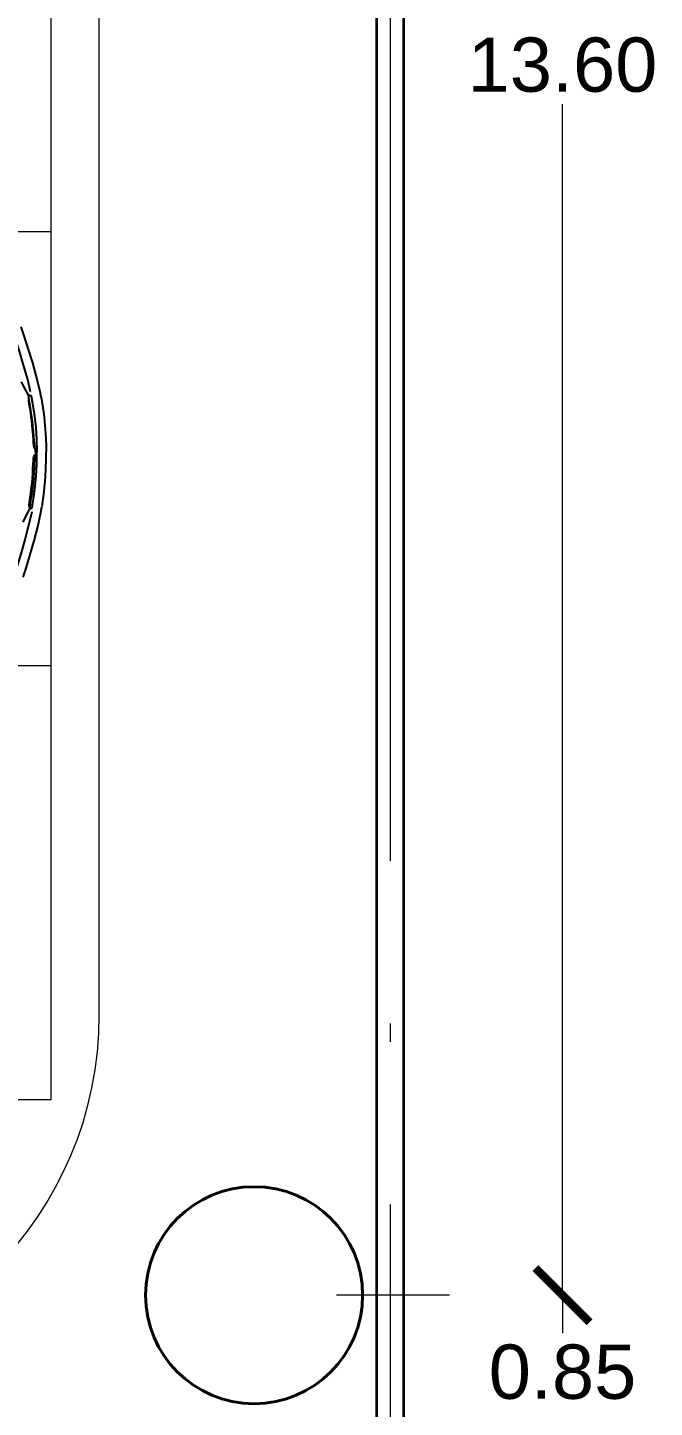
# Model space of a CAD drawing. Header units: inches. Extents: x 13 to 261, y -112 to -47.
# Drawn here: x 114.12 to 117.59, y -85.45 to -77.82 of the extents above; entities that cross this region are included whole.
import ezdxf

# ---------------------------------------------------------------- set-up
doc = ezdxf.new("R2010")
doc.units = ezdxf.units.IN
doc.header["$MEASUREMENT"] = 0
doc.linetypes.add('ACAD_ISO04W100', pattern=[30, 24, -3, 0, -3])
for name, color, linetype, lineweight in [('BANQUETA', 2, 'Continuous', 18), ('CAJONES', 3, 'Continuous', 20), ('COLUMNAS', 20, 'Continuous', 40), ('EJES', 1, 'ACAD_ISO04W100', 13), ('ESCALERAS', 182, 'Continuous', 18), ('MUROS', 5, 'Continuous', 35)]:
    doc.layers.add(name, color=color, linetype=linetype, lineweight=lineweight)
doc.styles.add('COTAS', font='ARIALUNI.TTF', dxfattribs={"height": 0.3})

# ---------------------------------------------------------------- blocks, each defined once
blk = doc.blocks.new('_ArchTick')
at = {"color": 0, "linetype": 'ByBlock', "const_width": 0.15}
blk.add_lwpolyline([(-0.5, -0.5), (0.5, 0.5)], dxfattribs=at)

msp = doc.modelspace()

# ---------------------------------------------------------------- linework, layer by layer
at = {"linetype": 'Continuous'}
for points in [[(114.1386, -79.832), (114.1223, -79.7641), (114.1001, -79.6853), (114.0764, -79.6075), (114.0368, -79.4879), (114.0327, -79.4749)], [(114.0847, -79.4719), (114.1016, -79.5223), (114.1258, -79.5971), (114.149, -79.6724), (114.1702, -79.7497), (114.1894, -79.8275), (114.1956, -79.859)], [(114.1281, -79.8551), (114.122, -79.8401), (114.1149, -79.8272), (114.1011, -79.8033), (114.0879, -79.7769)], [(114.125, -79.8474), (114.1386, -79.852), (114.1406, -79.8529), (114.1421, -79.8544)], [(114.1281, -79.8551), (114.1281, -79.8556), (114.1281, -79.8571), (114.1276, -79.8591), (114.1272, -79.8631), (114.1262, -79.8686), (114.1263, -79.8731), (114.1274, -79.8841), (114.1295, -79.899), (114.1337, -79.9245), (114.1359, -79.9395), (114.1385, -79.954), (114.1401, -79.9685), (114.1433, -79.9924), (114.1455, -80.0164), (114.1478, -80.0404), (114.15, -80.0694), (114.1518, -80.0989), (114.1529, -80.1148), (114.1546, -80.1283), (114.1556, -80.1363), (114.1577, -80.1413), (114.1597, -80.1448), (114.1617, -80.1453), (114.1627, -80.1458), (114.1637, -80.1458), (114.1642, -80.1457), (114.1642, -80.1447), (114.1637, -80.1433), (114.1627, -80.1403), (114.1611, -80.1343), (114.1595, -80.1203), (114.1578, -80.0998), (114.1561, -80.0793), (114.1538, -80.0498), (114.1511, -80.0204), (114.1489, -79.9964), (114.1457, -79.9724), (114.1424, -79.9484), (114.1387, -79.923), (114.134, -79.8975), (114.1303, -79.8755), (114.1287, -79.8631), (114.1281, -79.8571), (114.1281, -79.8551)], [(114.1421, -79.8544), (114.1569, -79.9403), (114.1666, -80.0272), (114.1713, -80.0957), (114.1734, -80.1637)], [(114.1962, -79.8614), (114.2094, -79.9443), (114.2126, -79.9703), (114.2159, -79.9963), (114.221, -80.0627), (114.2241, -80.1292), (114.2244, -80.1632)], [(114.1336, -80.473), (114.1336, -80.4725), (114.1336, -80.471), (114.1331, -80.469), (114.1326, -80.465), (114.1315, -80.4596), (114.1315, -80.4551), (114.1324, -80.444), (114.1342, -80.429), (114.138, -80.4035), (114.1399, -80.3885), (114.1422, -80.374), (114.1436, -80.3594), (114.1464, -80.3354), (114.1482, -80.3114), (114.15, -80.2874), (114.1517, -80.2584), (114.153, -80.2289), (114.1538, -80.2128), (114.1552, -80.1993), (114.1561, -80.1913), (114.1581, -80.1863), (114.16, -80.1828), (114.162, -80.1823), (114.163, -80.1818), (114.164, -80.1817), (114.1645, -80.1817), (114.1645, -80.1827), (114.1641, -80.1842), (114.1631, -80.1873), (114.1616, -80.1933), (114.1603, -80.2073), (114.1589, -80.2278), (114.1576, -80.2483), (114.1559, -80.2778), (114.1537, -80.3073), (114.1519, -80.3314), (114.1491, -80.3554), (114.1463, -80.3794), (114.143, -80.4049), (114.1388, -80.4305), (114.1355, -80.4525), (114.1341, -80.465), (114.1336, -80.471), (114.1336, -80.473)], [(114.1476, -80.4734), (114.1609, -80.3873), (114.1691, -80.3002), (114.1725, -80.2317), (114.1734, -80.1637)], [(114.1664, -80.1637), (114.1663, -80.1597), (114.1663, -80.1552), (114.1663, -80.1517), (114.1652, -80.1482), (114.1642, -80.1452)], [(114.1664, -80.1637), (114.1664, -80.1677), (114.1664, -80.1722), (114.1665, -80.1757), (114.1655, -80.1792), (114.1645, -80.1822)], [(114.2016, -80.4654), (114.2133, -80.3823), (114.2161, -80.3563), (114.2189, -80.3303), (114.2228, -80.2637), (114.2247, -80.1972), (114.2244, -80.1632)], [(114.1336, -80.473), (114.1278, -80.4881), (114.1209, -80.5011), (114.1076, -80.5253), (114.0948, -80.5519)], [(114.0971, -80.8569), (114.1131, -80.8062), (114.1359, -80.731), (114.1578, -80.6553), (114.1776, -80.5776), (114.1954, -80.4995), (114.2011, -80.4679)], [(114.1306, -80.4808), (114.1442, -80.4759), (114.1462, -80.4749), (114.1476, -80.4734)], [(114.1445, -80.4959), (114.1294, -80.5641), (114.1087, -80.6433), (114.0864, -80.7215), (114.0489, -80.8418), (114.045, -80.8548)]]:
    msp.add_lwpolyline(points, dxfattribs=at)
at = {"layer": 'BANQUETA'}
msp.add_line((114.5183, -83.2766), (114.5183, -55.474), dxfattribs=at)
msp.add_arc((112.5183, -83.2766), 2, 270, 0, dxfattribs=at)
at = {"layer": 'CAJONES'}
for p, q in [((114.2507, -74.1466), (114.2507, -83.7466)), ((114.2507, -78.9466), (109.2507, -78.9466)), ((114.2507, -81.3466), (109.2507, -81.3466)), ((114.2507, -83.7466), (109.2507, -83.7466))]:
    msp.add_line(p, q, dxfattribs=at)
at = {"layer": 'COLUMNAS'}
msp.add_circle((115.374, -84.8268), 0.6, dxfattribs=at)
at = {"layer": 'EJES', "color": 1, "ltscale": 0.3}
msp.add_line((116.1257, -47.925), (116.1257, -92.7766), dxfattribs=at)
at = {"layer": 'ESCALERAS', "color": 1}
for p, q in [((117.0793, -84.8268), (117.0793, -78.2407)), ((116.4543, -84.8268), (115.8293, -84.8268)), ((116.4543, -84.8268), (115.8293, -84.8268)), ((117.0793, -84.8268), (117.0793, -85.0359))]:
    msp.add_line(p, q, dxfattribs=at)
at = {"layer": 'MUROS'}
for p, q in [((116.0507, -51.8268), (116.0507, -83.8966)), ((116.2007, -51.8268), (116.2007, -92.7766)), ((116.0507, -83.8966), (116.0507, -85.7266))]:
    msp.add_line(p, q, dxfattribs=at)

# ---------------------------------------------------------------- block references
at = {"layer": 'ESCALERAS', "color": 1, "xscale": 0.3, "yscale": 0.3, "zscale": 0.3}
for rotation in [90, 270]:
    msp.add_blockref('_ArchTick', (117.0793, -84.8268), dxfattribs=dict(at, rotation=rotation))

# ---------------------------------------------------------------- texts
at = {"layer": 'ESCALERAS', "color": 1, "char_height": 0.3, "attachment_point": 5, "style": 'COTAS'}
for s, insert in [('13.60', (117.0793, -78.0249)), ('0.85', (117.0793, -85.2517))]:
    msp.add_mtext(s, dxfattribs=dict(at, insert=insert))

doc.saveas('drawing.dxf')
